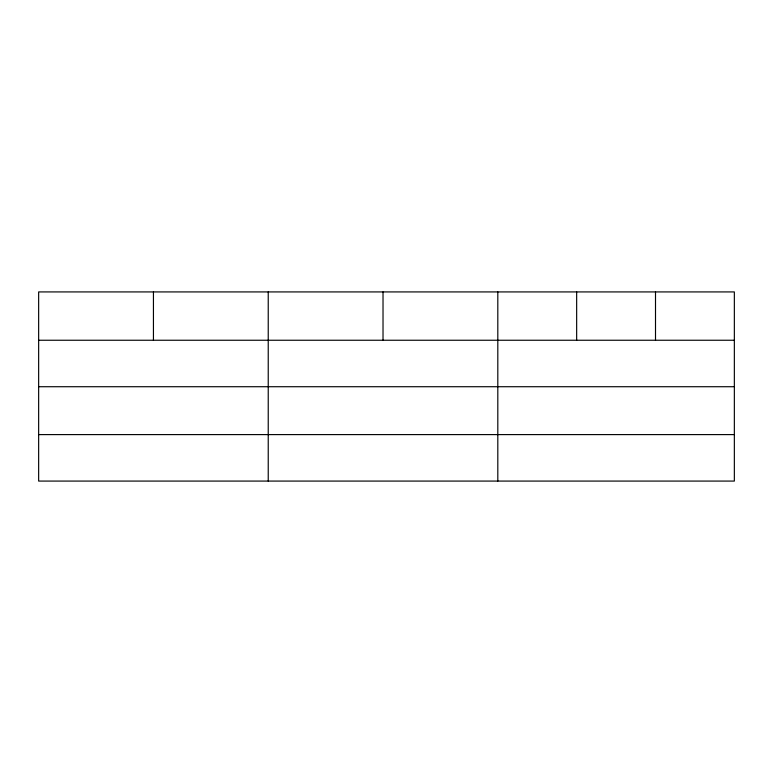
<?xml version="1.0" encoding="UTF-8"?>
<svg xmlns="http://www.w3.org/2000/svg" width="773" height="773" viewBox="0 0 773 773"><rect width="100%" height="100%" fill="white"/><g stroke="black" fill="none" stroke-linecap="round" stroke-linejoin="round"><path stroke-width="1.16" d="M734.35 386.722L734.35 291.923L38.65 291.923L38.65 481.077L734.35 481.077L734.35 386.722L38.65 386.722M38.65 340.246L734.35 340.246M38.65 434.6L734.35 434.6M655.504 291.923L655.504 340.246M576.658 291.923L576.658 340.246M497.812 291.923L497.812 481.077M383.022 291.923L383.022 340.246M268.231 291.923L268.231 481.077M153.441 291.923L153.441 340.246"/></g></svg>
